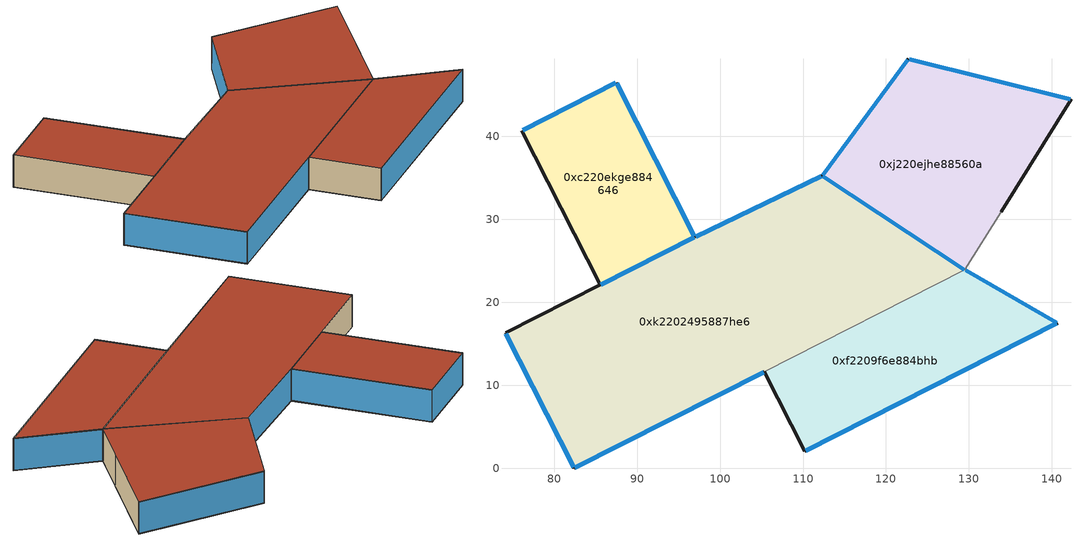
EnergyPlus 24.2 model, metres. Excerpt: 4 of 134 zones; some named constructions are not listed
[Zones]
0xj220ejhe88560a
 floor to 0xj200ejhe80560a (Generic Roof): 129.52,23.89 112.3,35.23 122.68,49.33 142.3,44.47 133.88,30.92 z5; 129.52,23.89 112.3,35.23 122.68,49.33 142.3,44.47 133.88,30.92 z5
 wall outside (Generic Roof): 142.3,44.47 133.88,30.92 / 112.3,35.23 122.68,49.33 z5:10
 wall to 0x222041bb883g29 (Generic Roof): 133.88,30.92 129.52,23.89 z5:10
 wall to 0xe220c8hf88c7g8 (Generic Roof): 122.68,49.33 142.3,44.47 z5:10
 wall to 0xk2202495887he6 (Generic Roof): 129.52,23.89 112.3,35.23 z5:10
 window (0xj0fh): 112.36,35.31 122.62,49.25 z5.1:9.9
 window inside (0xj0fh): 122.78,49.31 142.2,44.49 / 129.44,23.94 112.38,35.18 z5.1:9.9
 roof outside (Generic Roof): 129.52,23.89 133.88,30.92 142.3,44.47 122.68,49.33 112.3,35.23 z10; 129.52,23.89 133.88,30.92 142.3,44.47 122.68,49.33 112.3,35.23 z10
0xc220ekge884646
 floor to 0xc200ekge804646 (Generic Roof): 76.11,40.69 85.55,22.08 96.96,27.87 87.51,46.48 z5; 76.11,40.69 85.55,22.08 96.96,27.87 87.51,46.48 z5
 wall outside (Generic Roof): 85.55,22.08 76.11,40.69 / 87.51,46.48 96.96,27.87 z5:10
 wall to 0xk2202495887he6 (Generic Roof): 96.96,27.87 85.55,22.08 z5:10
 wall to 0x9220jc4i887139 (Generic Roof): 76.11,40.69 87.51,46.48 z5:10
 window (0xj0fh): 87.56,46.39 96.91,27.96 z5.1:9.9
 window inside (0xj0fh): 96.87,27.82 85.64,22.13 / 76.2,40.74 87.42,46.43 z5.1:9.9
 roof outside (Generic Roof): 76.11,40.69 87.51,46.48 96.96,27.87 85.55,22.08 z10; 76.11,40.69 87.51,46.48 96.96,27.87 85.55,22.08 z10
0xf2209f6e884bhb
 floor to 0xf2009f6e804bhb (Generic Roof): 129.52,23.89 105.35,11.63 110.22,2.03 140.69,17.49 z5; 129.52,23.89 105.35,11.63 110.22,2.03 140.69,17.49 z5
 wall outside (Generic Roof): 140.69,17.49 110.22,2.03 105.35,11.63 z5:10
 wall to 0xk2202495887he6 (Generic Roof): 105.35,11.63 129.52,23.89 z5:10
 wall to 0x222041bb883g29 (Generic Roof): 129.52,23.89 140.69,17.49 z5:10
 window (0xj0fh): 140.6,17.44 110.31,2.08 z5.1:9.9
 window inside (0xj0fh): 129.61,23.84 140.6,17.54 z5.1:9.9
 roof outside (Generic Roof): 129.52,23.89 140.69,17.49 110.22,2.03 105.35,11.63 z10; 129.52,23.89 140.69,17.49 110.22,2.03 105.35,11.63 z10
0xk2202495887he6
 floor to 0xk2002495807he6 (Generic Roof): 85.55,22.08 74.14,16.29 82.41,0 105.35,11.63 129.52,23.89 112.3,35.23 96.96,27.87 z5; 85.55,22.08 74.14,16.29 82.41,0 105.35,11.63 129.52,23.89 112.3,35.23 96.96,27.87 z5
 wall outside (Generic Roof): 105.35,11.63 82.41,0 74.14,16.29 85.55,22.08 / 96.96,27.87 112.3,35.23 z5:10
 window (0xj0fh): 105.26,11.58 82.5,0.05 / 97.05,27.91 112.21,35.19 / 82.36,0.09 74.19,16.2 z5.1:9.9
 roof outside (Generic Roof): 85.55,22.08 96.96,27.87 112.3,35.23 129.52,23.89 105.35,11.63 82.41,0 74.14,16.29 z10; 85.55,22.08 96.96,27.87 112.3,35.23 129.52,23.89 105.35,11.63 82.41,0 74.14,16.29 z10
[Schedule:Day:Interval]
OfficeMedium LIGHT_SCH_Sun: No, 06:00, 0.05, 18:00, 0.0431163, 24:00, 0.05
OfficeMedium LIGHT_SCH_Workday: No, 05:00, 0.05, 06:00, 0.1, 07:00, 0.0862326, 08:00, 0.258698, 17:00, 0.776093, 18:00, 0.431163, 20:00, 0.258698, 22:00, 0.172465, 23:00, 0.0862326, 24:00, 0.0431163
OfficeMedium LIGHT_SCH_SDD; {8bdf5033-8bb6-49a6-8c63-1cf42e979cd2}: No, 24:00, 1
OfficeMedium LIGHT_SCH_WDD; OfficeMedium OCC_SCH_WinDesign; {cb566151-dfc8-4057-8b59-9311fdab7c33}: No, 24:00, 0
OfficeMedium LIGHT_SCH_Holiday; OfficeMedium LIGHT_SCH_Sat: No, 06:00, 0.05, 08:00, 0.0862326, 12:00, 0.258698, 17:00, 0.129349, 19:00, 0.0431163, 24:00, 0.05
OfficeMedium OCC_SCH_Default; OfficeMedium OCC_SCH_Holiday: No, 06:00, 0, 18:00, 0.05, 24:00, 0
OfficeMedium OCC_SCH_Workday: No, 06:00, 0, 07:00, 0.1, 08:00, 0.2, 12:00, 0.95, 13:00, 0.5, 17:00, 0.95, 18:00, 0.3, 22:00, 0.1, 24:00, 0.05
OfficeMedium OCC_SCH_Sat: No, 06:00, 0, 08:00, 0.1, 12:00, 0.3, 17:00, 0.1, 19:00, 0.05, 24:00, 0
OfficeMedium OCC_SCH_SumDesign: No, 06:00, 0, 22:00, 1, 24:00, 0.05
Seated Adult Activity_Day Schedule: No, 24:00, 120
OfficeMedium EQUIP_SCH_Sun: No, 06:00, 0.230755, 18:00, 0.288107, 24:00, 0.230755
OfficeMedium EQUIP_SCH_Workday: No, 06:00, 0.307674, 08:00, 0.381235, 12:00, 0.857778, 13:00, 0.76247, 17:00, 0.857778, 18:00, 0.476543, 24:00, 0.381235
OfficeMedium EQUIP_SCH_Sat; {f78fa74f-0576-43bd-a816-8bf4ce6cd31b}: No, 06:00, 0.230755, 08:00, 0.381235, 12:00, 0.476543, 17:00, 0.33358, 19:00, 0.285926, 24:00, 0.230755
OfficeMedium HTGSETP_SCH_YES_OPTIMUM_Default; {d11b9681-0402-475f-8a1c-0b8cc2305f58}; {1eb1e147-ae02-40e8-bcac-d442f37c0191}: No, 24:00, 15.6
{e92d0649-7140-44f5-8734-7ab63f035c7d}: No, 05:00, 15.6, 06:00, 17.8, 07:00, 20, 22:00, 21, 24:00, 15.6
{bcc13e86-09c7-4935-a179-9004d4300a09}: No, 05:00, 15.6, 06:00, 17.8, 07:00, 20, 17:00, 21, 24:00, 15.6
{240e009c-43f9-4d47-8961-d8a73ac7287d}: No, 05:00, 15.6, 06:00, 17.6, 07:00, 19.6, 22:00, 21, 24:00, 15.6
OfficeMedium CLGSETP_SCH_YES_OPTIMUM_Default; {eae660b2-143a-4734-bd33-600b1d31e829}; {524ea852-10ed-4f22-8e61-77a7f1151075}: No, 24:00, 26.7
{aea035ed-701d-4a5d-af51-3b4a013f441f}: No, 05:00, 26.7, 06:00, 25.6, 07:00, 25, 22:00, 24, 24:00, 26.7
{b1652cce-239e-4ccc-b763-ce0db0b882d7}: No, 05:00, 26.7, 06:00, 25.7, 07:00, 25, 17:00, 24, 24:00, 26.7
{41190160-9190-4e16-8422-50072377f8cf}: No, 05:00, 26.7, 06:00, 25.7, 07:00, 25, 22:00, 24, 24:00, 26.7
[Schedule:Week:Daily]
Generic Office Lighting Week Rule - Jan1-Dec31: OfficeMedium LIGHT_SCH_Sun, OfficeMedium LIGHT_SCH_Workday, OfficeMedium LIGHT_SCH_Workday, OfficeMedium LIGHT_SCH_Workday, OfficeMedium LIGHT_SCH_Workday, OfficeMedium LIGHT_SCH_Workday, OfficeMedium LIGHT_SCH_Sat, OfficeMedium LIGHT_SCH_Holiday, OfficeMedium LIGHT_SCH_SDD, OfficeMedium LIGHT_SCH_WDD, OfficeMedium LIGHT_SCH_Sun, OfficeMedium LIGHT_SCH_Sun
Generic Office Occupancy Week Rule - Jan1-Dec31: OfficeMedium OCC_SCH_Default, OfficeMedium OCC_SCH_Workday, OfficeMedium OCC_SCH_Workday, OfficeMedium OCC_SCH_Workday, OfficeMedium OCC_SCH_Workday, OfficeMedium OCC_SCH_Workday, OfficeMedium OCC_SCH_Sat, OfficeMedium OCC_SCH_Holiday, OfficeMedium OCC_SCH_SumDesign, OfficeMedium OCC_SCH_WinDesign, OfficeMedium OCC_SCH_Default, OfficeMedium OCC_SCH_Default
Seated Adult Activity Week Rule - Jan1-Dec31: Seated Adult Activity_Day Schedule, Seated Adult Activity_Day Schedule, Seated Adult Activity_Day Schedule, Seated Adult Activity_Day Schedule, Seated Adult Activity_Day Schedule, Seated Adult Activity_Day Schedule, Seated Adult Activity_Day Schedule, Seated Adult Activity_Day Schedule, Seated Adult Activity_Day Schedule, Seated Adult Activity_Day Schedule, Seated Adult Activity_Day Schedule, Seated Adult Activity_Day Schedule
Generic Office Equipment Week Rule - Jan1-Dec31: OfficeMedium EQUIP_SCH_Sun, OfficeMedium EQUIP_SCH_Workday, OfficeMedium EQUIP_SCH_Workday, OfficeMedium EQUIP_SCH_Workday, OfficeMedium EQUIP_SCH_Workday, OfficeMedium EQUIP_SCH_Workday, OfficeMedium EQUIP_SCH_Sat, {f78fa74f-0576-43bd-a816-8bf4ce6cd31b}, {8bdf5033-8bb6-49a6-8c63-1cf42e979cd2}, {cb566151-dfc8-4057-8b59-9311fdab7c33}, OfficeMedium EQUIP_SCH_Sun, OfficeMedium EQUIP_SCH_Sun
Generic Office Heating Week Rule - Jan1-Dec31: OfficeMedium HTGSETP_SCH_YES_OPTIMUM_Default, {e92d0649-7140-44f5-8734-7ab63f035c7d}, {e92d0649-7140-44f5-8734-7ab63f035c7d}, {e92d0649-7140-44f5-8734-7ab63f035c7d}, {e92d0649-7140-44f5-8734-7ab63f035c7d}, {e92d0649-7140-44f5-8734-7ab63f035c7d}, {bcc13e86-09c7-4935-a179-9004d4300a09}, {1eb1e147-ae02-40e8-bcac-d442f37c0191}, {d11b9681-0402-475f-8a1c-0b8cc2305f58}, {240e009c-43f9-4d47-8961-d8a73ac7287d}, OfficeMedium HTGSETP_SCH_YES_OPTIMUM_Default, OfficeMedium HTGSETP_SCH_YES_OPTIMUM_Default
Generic Office Cooling Week Rule - Jan1-Dec31: OfficeMedium CLGSETP_SCH_YES_OPTIMUM_Default, {aea035ed-701d-4a5d-af51-3b4a013f441f}, {aea035ed-701d-4a5d-af51-3b4a013f441f}, {aea035ed-701d-4a5d-af51-3b4a013f441f}, {aea035ed-701d-4a5d-af51-3b4a013f441f}, {aea035ed-701d-4a5d-af51-3b4a013f441f}, {b1652cce-239e-4ccc-b763-ce0db0b882d7}, {524ea852-10ed-4f22-8e61-77a7f1151075}, {41190160-9190-4e16-8422-50072377f8cf}, {eae660b2-143a-4734-bd33-600b1d31e829}, OfficeMedium CLGSETP_SCH_YES_OPTIMUM_Default, OfficeMedium CLGSETP_SCH_YES_OPTIMUM_Default
[SCHEDULE:YEAR]
0x92400f588g504hElectricEquipmentSchedule_Name; 0xe2400ae28g40k1ElectricEquipmentSchedule_Name; 0x92400ih88g408hElectricEquipmentSchedule_Name; 0x92404cj58g6g7kElectricEquipmentSchedule_Name; 0xc240e6018g4626ElectricEquipmentSchedule_Name; 0x5240e1388g46g7ElectricEquipmentSchedule_Name; 0xe240e3fj8g6626ElectricEquipmentSchedule_Name; 0xe24036128g49f8ElectricEquipmentSchedule_Name; 0xe24012928g4c4iElectricEquipmentSchedule_Name; 0xb2409ea58g7bkgElectricEquipmentSchedule_Name; 0x92403e588g4b33ElectricEquipmentSchedule_Name; 0x52404i7h8g4gkcElectricEquipmentSchedule_Name; 0x724030fa8g4509ElectricEquipmentSchedule_Name; 0xd24044bi8g6ge0ElectricEquipmentSchedule_Name; 0x22403hha8g5ab9ElectricEquipmentSchedule_Name; 0x3240c4hf8g4g8eElectricEquipmentSchedule_Name; 0x824096gc8g6b02ElectricEquipmentSchedule_Name; 0x824018228g4i1aElectricEquipmentSchedule_Name; 0xc240h89j8gc79jElectricEquipmentSchedule_Name; 0x62404f878g4g1fElectricEquipmentSchedule_Name; 0x4240474h8g4gkbElectricEquipmentSchedule_Name; 0x42404eah8g4g76ElectricEquipmentSchedule_Name; 0xa24040gj8g4gbeElectricEquipmentSchedule_Name: Generic Office Equipment Week Rule - Jan1-Dec31, 1, 1, 12, 31
0x92400f588g504hLightsSchedule_Name; 0xe2400ae28g40k1LightsSchedule_Name; 0x92400ih88g408hLightsSchedule_Name; 0x92404cj58g6g7kLightsSchedule_Name; 0xc240e6018g4626LightsSchedule_Name; 0x5240e1388g46g7LightsSchedule_Name; 0xe240e3fj8g6626LightsSchedule_Name; 0xe24036128g49f8LightsSchedule_Name; 0xe24012928g4c4iLightsSchedule_Name; 0xb2409ea58g7bkgLightsSchedule_Name; 0x92403e588g4b33LightsSchedule_Name; 0x52404i7h8g4gkcLightsSchedule_Name; 0x724030fa8g4509LightsSchedule_Name; 0xd24044bi8g6ge0LightsSchedule_Name; 0x22403hha8g5ab9LightsSchedule_Name; 0x3240c4hf8g4g8eLightsSchedule_Name; 0x824096gc8g6b02LightsSchedule_Name; 0x824018228g4i1aLightsSchedule_Name; 0xc240h89j8gc79jLightsSchedule_Name; 0x62404f878g4g1fLightsSchedule_Name; 0x4240474h8g4gkbLightsSchedule_Name; 0x42404eah8g4g76LightsSchedule_Name; 0xa24040gj8g4gbeLightsSchedule_Name: Generic Office Lighting Week Rule - Jan1-Dec31, 1, 1, 12, 31
0x92400f588g504hThermostatSetpoint:DualSetpointHeating_Setpoint_Temperature_Schedule_Name; 0xe2400ae28g40k1ThermostatSetpoint:DualSetpointHeating_Setpoint_Temperature_Schedule_Name; 0x92400ih88g408hThermostatSetpoint:DualSetpointHeating_Setpoint_Temperature_Schedule_Name; 0x92404cj58g6g7kThermostatSetpoint:DualSetpointHeating_Setpoint_Temperature_Schedule_Name; 0xc240e6018g4626ThermostatSetpoint:DualSetpointHeating_Setpoint_Temperature_Schedule_Name; 0x5240e1388g46g7ThermostatSetpoint:DualSetpointHeating_Setpoint_Temperature_Schedule_Name; 0xe240e3fj8g6626ThermostatSetpoint:DualSetpointHeating_Setpoint_Temperature_Schedule_Name; 0xe24036128g49f8ThermostatSetpoint:DualSetpointHeating_Setpoint_Temperature_Schedule_Name; 0xe24012928g4c4iThermostatSetpoint:DualSetpointHeating_Setpoint_Temperature_Schedule_Name; 0xb2409ea58g7bkgThermostatSetpoint:DualSetpointHeating_Setpoint_Temperature_Schedule_Name; 0x92403e588g4b33ThermostatSetpoint:DualSetpointHeating_Setpoint_Temperature_Schedule_Name; 0x52404i7h8g4gkcThermostatSetpoint:DualSetpointHeating_Setpoint_Temperature_Schedule_Name; 0x724030fa8g4509ThermostatSetpoint:DualSetpointHeating_Setpoint_Temperature_Schedule_Name; 0xd24044bi8g6ge0ThermostatSetpoint:DualSetpointHeating_Setpoint_Temperature_Schedule_Name; 0x22403hha8g5ab9ThermostatSetpoint:DualSetpointHeating_Setpoint_Temperature_Schedule_Name; 0x3240c4hf8g4g8eThermostatSetpoint:DualSetpointHeating_Setpoint_Temperature_Schedule_Name; 0x824096gc8g6b02ThermostatSetpoint:DualSetpointHeating_Setpoint_Temperature_Schedule_Name; 0x824018228g4i1aThermostatSetpoint:DualSetpointHeating_Setpoint_Temperature_Schedule_Name; 0xc240h89j8gc79jThermostatSetpoint:DualSetpointHeating_Setpoint_Temperature_Schedule_Name; 0x62404f878g4g1fThermostatSetpoint:DualSetpointHeating_Setpoint_Temperature_Schedule_Name; 0x4240474h8g4gkbThermostatSetpoint:DualSetpointHeating_Setpoint_Temperature_Schedule_Name; 0x42404eah8g4g76ThermostatSetpoint:DualSetpointHeating_Setpoint_Temperature_Schedule_Name; 0xa24040gj8g4gbeThermostatSetpoint:DualSetpointHeating_Setpoint_Temperature_Schedule_Name; 0xe270e3fj836626ThermostatSetpoint:DualSetpointHeating_Setpoint_Temperature_Schedule_Name; 0xc270e601834626ThermostatSetpoint:DualSetpointHeating_Setpoint_Temperature_Schedule_Name; 0x5270e1388346g7ThermostatSetpoint:DualSetpointHeating_Setpoint_Temperature_Schedule_Name; 0x92700ih883408hThermostatSetpoint:DualSetpointHeating_Setpoint_Temperature_Schedule_Name; 0xe2700ae28340k1ThermostatSetpoint:DualSetpointHeating_Setpoint_Temperature_Schedule_Name; 0x92704cj5836g7kThermostatSetpoint:DualSetpointHeating_Setpoint_Temperature_Schedule_Name; 0x92703e58834b33ThermostatSetpoint:DualSetpointHeating_Setpoint_Temperature_Schedule_Name; 0x52704i7h834gkcThermostatSetpoint:DualSetpointHeating_Setpoint_Temperature_Schedule_Name; 0xe27036128349f8ThermostatSetpoint:DualSetpointHeating_Setpoint_Temperature_Schedule_Name; 0x92700f5883504hThermostatSetpoint:DualSetpointHeating_Setpoint_Temperature_Schedule_Name; 0xe2701292834c4iThermostatSetpoint:DualSetpointHeating_Setpoint_Temperature_Schedule_Name; 0xb2709ea5837bkgThermostatSetpoint:DualSetpointHeating_Setpoint_Temperature_Schedule_Name; 0xd27044bi836ge0ThermostatSetpoint:DualSetpointHeating_Setpoint_Temperature_Schedule_Name; 0x22703hha835ab9ThermostatSetpoint:DualSetpointHeating_Setpoint_Temperature_Schedule_Name; 0x827096gc836b02ThermostatSetpoint:DualSetpointHeating_Setpoint_Temperature_Schedule_Name; 0x727030fa834509ThermostatSetpoint:DualSetpointHeating_Setpoint_Temperature_Schedule_Name; 0x3270c4hf834g8eThermostatSetpoint:DualSetpointHeating_Setpoint_Temperature_Schedule_Name; 0x6270c6bb838ji3ThermostatSetpoint:DualSetpointHeating_Setpoint_Temperature_Schedule_Name; 0x62704f87834g1fThermostatSetpoint:DualSetpointHeating_Setpoint_Temperature_Schedule_Name; 0xa27040gj834gbeThermostatSetpoint:DualSetpointHeating_Setpoint_Temperature_Schedule_Name; 0x82701822834i1aThermostatSetpoint:DualSetpointHeating_Setpoint_Temperature_Schedule_Name; 0x4270474h834gkbThermostatSetpoint:DualSetpointHeating_Setpoint_Temperature_Schedule_Name; 0x42704eah834g76ThermostatSetpoint:DualSetpointHeating_Setpoint_Temperature_Schedule_Name: Generic Office Heating Week Rule - Jan1-Dec31, 1, 1, 12, 31
0x92400f588g504hThermostatSetpoint:DualSetpointCooling_Setpoint_Temperature_Schedule_Name; 0xe2400ae28g40k1ThermostatSetpoint:DualSetpointCooling_Setpoint_Temperature_Schedule_Name; 0x92400ih88g408hThermostatSetpoint:DualSetpointCooling_Setpoint_Temperature_Schedule_Name; 0x92404cj58g6g7kThermostatSetpoint:DualSetpointCooling_Setpoint_Temperature_Schedule_Name; 0xc240e6018g4626ThermostatSetpoint:DualSetpointCooling_Setpoint_Temperature_Schedule_Name; 0x5240e1388g46g7ThermostatSetpoint:DualSetpointCooling_Setpoint_Temperature_Schedule_Name; 0xe240e3fj8g6626ThermostatSetpoint:DualSetpointCooling_Setpoint_Temperature_Schedule_Name; 0xe24036128g49f8ThermostatSetpoint:DualSetpointCooling_Setpoint_Temperature_Schedule_Name; 0xe24012928g4c4iThermostatSetpoint:DualSetpointCooling_Setpoint_Temperature_Schedule_Name; 0xb2409ea58g7bkgThermostatSetpoint:DualSetpointCooling_Setpoint_Temperature_Schedule_Name; 0x92403e588g4b33ThermostatSetpoint:DualSetpointCooling_Setpoint_Temperature_Schedule_Name; 0x52404i7h8g4gkcThermostatSetpoint:DualSetpointCooling_Setpoint_Temperature_Schedule_Name; 0x724030fa8g4509ThermostatSetpoint:DualSetpointCooling_Setpoint_Temperature_Schedule_Name; 0xd24044bi8g6ge0ThermostatSetpoint:DualSetpointCooling_Setpoint_Temperature_Schedule_Name; 0x22403hha8g5ab9ThermostatSetpoint:DualSetpointCooling_Setpoint_Temperature_Schedule_Name; 0x3240c4hf8g4g8eThermostatSetpoint:DualSetpointCooling_Setpoint_Temperature_Schedule_Name; 0x824096gc8g6b02ThermostatSetpoint:DualSetpointCooling_Setpoint_Temperature_Schedule_Name; 0x824018228g4i1aThermostatSetpoint:DualSetpointCooling_Setpoint_Temperature_Schedule_Name; 0xc240h89j8gc79jThermostatSetpoint:DualSetpointCooling_Setpoint_Temperature_Schedule_Name; 0x62404f878g4g1fThermostatSetpoint:DualSetpointCooling_Setpoint_Temperature_Schedule_Name; 0x4240474h8g4gkbThermostatSetpoint:DualSetpointCooling_Setpoint_Temperature_Schedule_Name; 0x42404eah8g4g76ThermostatSetpoint:DualSetpointCooling_Setpoint_Temperature_Schedule_Name; 0xa24040gj8g4gbeThermostatSetpoint:DualSetpointCooling_Setpoint_Temperature_Schedule_Name; 0xe270e3fj836626ThermostatSetpoint:DualSetpointCooling_Setpoint_Temperature_Schedule_Name; 0xc270e601834626ThermostatSetpoint:DualSetpointCooling_Setpoint_Temperature_Schedule_Name; 0x5270e1388346g7ThermostatSetpoint:DualSetpointCooling_Setpoint_Temperature_Schedule_Name; 0x92700ih883408hThermostatSetpoint:DualSetpointCooling_Setpoint_Temperature_Schedule_Name; 0xe2700ae28340k1ThermostatSetpoint:DualSetpointCooling_Setpoint_Temperature_Schedule_Name; 0x92704cj5836g7kThermostatSetpoint:DualSetpointCooling_Setpoint_Temperature_Schedule_Name; 0x92703e58834b33ThermostatSetpoint:DualSetpointCooling_Setpoint_Temperature_Schedule_Name; 0x52704i7h834gkcThermostatSetpoint:DualSetpointCooling_Setpoint_Temperature_Schedule_Name; 0xe27036128349f8ThermostatSetpoint:DualSetpointCooling_Setpoint_Temperature_Schedule_Name; 0x92700f5883504hThermostatSetpoint:DualSetpointCooling_Setpoint_Temperature_Schedule_Name; 0xe2701292834c4iThermostatSetpoint:DualSetpointCooling_Setpoint_Temperature_Schedule_Name; 0xb2709ea5837bkgThermostatSetpoint:DualSetpointCooling_Setpoint_Temperature_Schedule_Name; 0xd27044bi836ge0ThermostatSetpoint:DualSetpointCooling_Setpoint_Temperature_Schedule_Name; 0x22703hha835ab9ThermostatSetpoint:DualSetpointCooling_Setpoint_Temperature_Schedule_Name; 0x827096gc836b02ThermostatSetpoint:DualSetpointCooling_Setpoint_Temperature_Schedule_Name; 0x727030fa834509ThermostatSetpoint:DualSetpointCooling_Setpoint_Temperature_Schedule_Name; 0x3270c4hf834g8eThermostatSetpoint:DualSetpointCooling_Setpoint_Temperature_Schedule_Name; 0x6270c6bb838ji3ThermostatSetpoint:DualSetpointCooling_Setpoint_Temperature_Schedule_Name; 0x62704f87834g1fThermostatSetpoint:DualSetpointCooling_Setpoint_Temperature_Schedule_Name; 0xa27040gj834gbeThermostatSetpoint:DualSetpointCooling_Setpoint_Temperature_Schedule_Name; 0x82701822834i1aThermostatSetpoint:DualSetpointCooling_Setpoint_Temperature_Schedule_Name; 0x4270474h834gkbThermostatSetpoint:DualSetpointCooling_Setpoint_Temperature_Schedule_Name; 0x42704eah834g76ThermostatSetpoint:DualSetpointCooling_Setpoint_Temperature_Schedule_Name: Generic Office Cooling Week Rule - Jan1-Dec31, 1, 1, 12, 31
0x62404f878g4g1fPeopleNumber_of_People_Schedule_Name; 0x4240474h8g4gkbPeopleNumber_of_People_Schedule_Name; 0x42404eah8g4g76PeopleNumber_of_People_Schedule_Name; 0xa24040gj8g4gbePeopleNumber_of_People_Schedule_Name: Generic Office Occupancy Week Rule - Jan1-Dec31, 1, 1, 12, 31
0x62404f878g4g1fPeopleActivity_Level_Schedule_Name; 0x4240474h8g4gkbPeopleActivity_Level_Schedule_Name; 0x42404eah8g4g76PeopleActivity_Level_Schedule_Name; 0xa24040gj8g4gbePeopleActivity_Level_Schedule_Name: Seated Adult Activity Week Rule - Jan1-Dec31, 1, 1, 12, 31
[SCHEDULE:COMPACT]
0x92400f588g504hZoneControl:ThermostatControl_Type_Schedule_Name; 0xe2400ae28g40k1ZoneControl:ThermostatControl_Type_Schedule_Name; 0x92400ih88g408hZoneControl:ThermostatControl_Type_Schedule_Name; 0x92404cj58g6g7kZoneControl:ThermostatControl_Type_Schedule_Name; 0xc240e6018g4626ZoneControl:ThermostatControl_Type_Schedule_Name; 0x5240e1388g46g7ZoneControl:ThermostatControl_Type_Schedule_Name; 0xe240e3fj8g6626ZoneControl:ThermostatControl_Type_Schedule_Name; 0xe24036128g49f8ZoneControl:ThermostatControl_Type_Schedule_Name; 0xe24012928g4c4iZoneControl:ThermostatControl_Type_Schedule_Name; 0xb2409ea58g7bkgZoneControl:ThermostatControl_Type_Schedule_Name; 0x92403e588g4b33ZoneControl:ThermostatControl_Type_Schedule_Name; 0x52404i7h8g4gkcZoneControl:ThermostatControl_Type_Schedule_Name; 0x724030fa8g4509ZoneControl:ThermostatControl_Type_Schedule_Name; 0xd24044bi8g6ge0ZoneControl:ThermostatControl_Type_Schedule_Name; 0x22403hha8g5ab9ZoneControl:ThermostatControl_Type_Schedule_Name; 0x3240c4hf8g4g8eZoneControl:ThermostatControl_Type_Schedule_Name; 0x824096gc8g6b02ZoneControl:ThermostatControl_Type_Schedule_Name; 0x824018228g4i1aZoneControl:ThermostatControl_Type_Schedule_Name; 0xc240h89j8gc79jZoneControl:ThermostatControl_Type_Schedule_Name; 0x62404f878g4g1fZoneControl:ThermostatControl_Type_Schedule_Name; 0x4240474h8g4gkbZoneControl:ThermostatControl_Type_Schedule_Name; 0x42404eah8g4g76ZoneControl:ThermostatControl_Type_Schedule_Name; 0xa24040gj8g4gbeZoneControl:ThermostatControl_Type_Schedule_Name; 0x52704i7h834gkcZoneControl:ThermostatControl_Type_Schedule_Name; 0xe27036128349f8ZoneControl:ThermostatControl_Type_Schedule_Name; 0x92700f5883504hZoneControl:ThermostatControl_Type_Schedule_Name; 0xe2701292834c4iZoneControl:ThermostatControl_Type_Schedule_Name; 0xb2709ea5837bkgZoneControl:ThermostatControl_Type_Schedule_Name; 0xd27044bi836ge0ZoneControl:ThermostatControl_Type_Schedule_Name; 0x22703hha835ab9ZoneControl:ThermostatControl_Type_Schedule_Name; 0x827096gc836b02ZoneControl:ThermostatControl_Type_Schedule_Name; 0x727030fa834509ZoneControl:ThermostatControl_Type_Schedule_Name; 0x3270c4hf834g8eZoneControl:ThermostatControl_Type_Schedule_Name; 0x6270c6bb838ji3ZoneControl:ThermostatControl_Type_Schedule_Name; 0x62704f87834g1fZoneControl:ThermostatControl_Type_Schedule_Name; 0xa27040gj834gbeZoneControl:ThermostatControl_Type_Schedule_Name; 0x82701822834i1aZoneControl:ThermostatControl_Type_Schedule_Name; 0x4270474h834gkbZoneControl:ThermostatControl_Type_Schedule_Name; 0x42704eah834g76ZoneControl:ThermostatControl_Type_Schedule_Name: Through: 12/31, For: AllDays, Until: 24:00, 4
